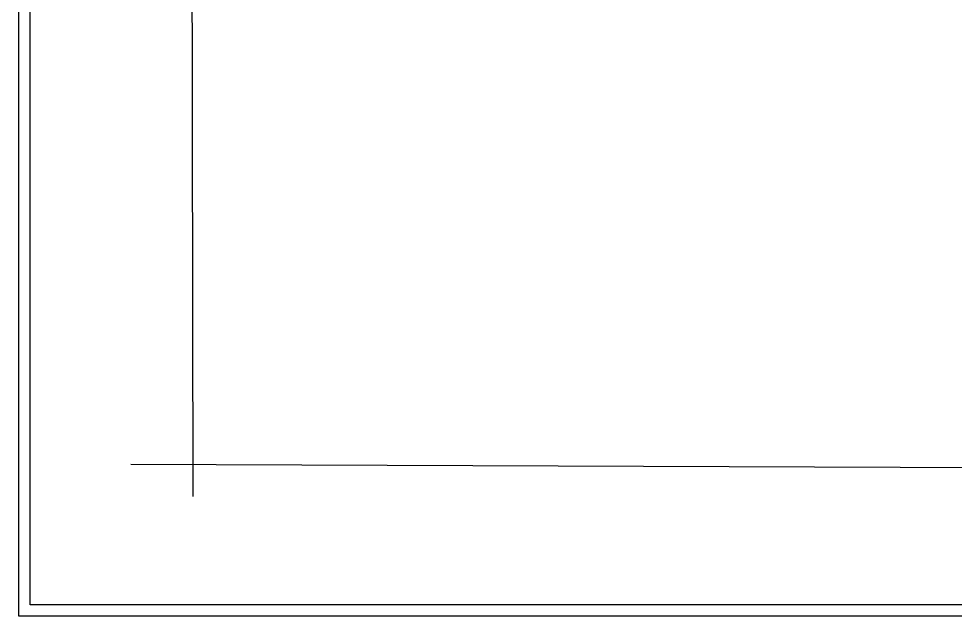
# Model space of a CAD drawing. Header units: millimetres. Extents: x -7 to 1289, y -927 to 689.
# Drawn here: x -7 to 538, y -7 to 341 of the extents above; entities that cross this region are included whole.
import ezdxf

# ---------------------------------------------------------------- set-up
doc = ezdxf.new("R2010")
doc.units = ezdxf.units.MM
for name, color, linetype in [('Image', 7, 'Continuous'), ('Legend', 250, 'Continuous'), ('Line_Marking_Adusting_Sheet', 1, 'Continuous')]:
    doc.layers.add(name, color=color, linetype=linetype)
picture_1 = doc.add_image_def('image1.jpg', size_in_pixel=(14352, 10750))

msp = doc.modelspace()

# ---------------------------------------------------------------- linework, layer by layer
at = {"layer": 'Legend'}
msp.add_lwpolyline([(-6.62, 689.25), (1050.92, 689.25), (1050.92, -6.62), (-6.62, -6.62)], close=True, dxfattribs=at)
at = {"layer": 'Legend', "lineweight": 30}
msp.add_lwpolyline([(932.74, 0), (0, 0), (0, 682.63), (932.74, 682.63), (1044.3, 682.63), (1044.3, 640.33), (1044.3, 605.88), (1044.3, 588.85), (1044.3, 581.63), (1044.3, 569.82), (1044.3, 133.91), (1044.3, 74.45), (1044.3, 34.5), (1044.3, 0)], close=True, dxfattribs=at)
at = {"layer": 'Line_Marking_Adusting_Sheet'}
for points in [[(93.71, 615.2), (94.74, 63.16)], [(58.68, 81.9), (804.68, 79.04)]]:
    msp.add_lwpolyline(points, dxfattribs=at)

# ---------------------------------------------------------------- pictures from other files: only their frames are drawn
at = {"layer": 'Image'}
image = msp.add_image(picture_1, insert=(0, 0), size_in_units=(911.35, 682.63), dxfattribs=at)
image.dxf.flags = 7

doc.saveas('drawing.dxf')
